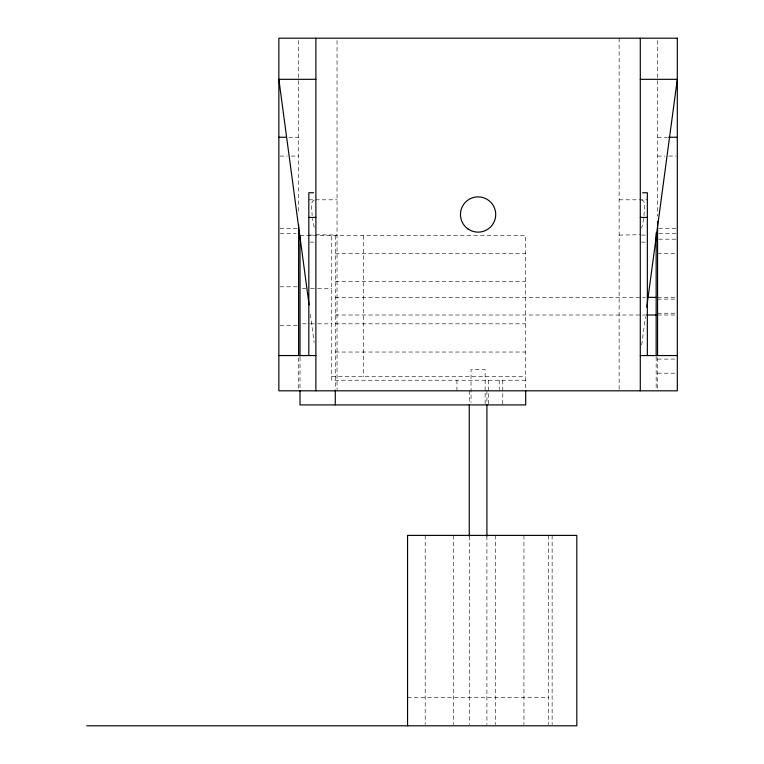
<?xml version="1.0" encoding="UTF-8"?>
<svg xmlns="http://www.w3.org/2000/svg" width="764" height="764" viewBox="0 0 764 764"><rect width="100%" height="100%" fill="white"/><g stroke="black" fill="none" stroke-linecap="round" stroke-linejoin="round"><path stroke-width="0.57" stroke-dasharray="3.82 2.86" d="M644.062 215.706C643.651 212.134 646.936 200.158 641.741 200.311M641.712 344.927L645.513 316.602M643.699 218.542L641.703 228.092M619.136 235.073L640.289 234.72M288.735 137.253L298.609 137.253M657.565 137.253L667.44 137.253M280.092 156.076L287.503 156.076M291.199 156.076L298.609 156.076M657.565 156.076L664.976 156.076M668.672 156.076L676.083 156.076M308.828 199.805L337.039 199.805M619.136 199.805L647.347 199.805M279.958 228.484L297.511 228.484M658.663 228.484L676.216 228.484M280.092 233.622L296.136 233.622M658.807 233.622L676.083 233.622M308.828 235.073L314.711 235.073M641.464 235.073L647.347 235.073M300.013 235.665L525.689 235.665L525.689 389.42M658.73 239.189L676.15 239.189M310.012 242.121L314.711 242.121M641.464 242.121L647.347 242.121M335.281 253.295L525.689 253.295M657.565 253.295L676.15 253.295M335.281 281.505L525.689 281.505M280.025 286.796L298.609 286.796M302.372 288.553L305.896 288.553M310.595 288.553L316.468 288.553M317.652 288.553L331.748 288.553M335.281 297.368L645.427 297.368M657.565 297.368L676.15 297.368M657.565 299.135L676.15 299.135M657.565 313.24L676.15 313.24M335.281 315.007L645.427 315.007M657.565 315.007L676.15 315.007M302.372 323.821L309.42 323.821M310.595 323.821L316.468 323.821M317.652 323.821L331.748 323.821M335.281 323.821L525.689 323.821M280.025 325.579L297.444 325.579M335.281 352.032L525.689 352.032M657.565 359.08L676.15 359.08M657.565 373.185L676.15 373.185M331.748 376.709L525.689 376.709M525.689 380.233L331.748 380.233L331.748 235.665M407.565 697.589L548.609 697.589M315.885 234.72L337.039 235.073M314.214 200.101C309.42 201.667 312.39 211.37 312.113 215.706M314.233 227.214L312.476 218.542M310.346 314.233L314.147 342.568M657.565 40.425L657.565 216.145M657.565 357.762L657.565 389.802M656.161 356.903L656.161 389.955M619.136 38.2L619.136 389.621M552.133 535.392L552.133 724.606M548.609 535.392L548.609 724.625M523.932 535.392L523.932 724.606M502.769 380.233L502.769 404.92M499.245 380.233L499.245 389.64M495.721 535.392L495.721 724.606M488.664 380.233L488.664 404.92M486.907 390.815L486.907 403.745M486.907 536.137L486.907 724.606M485.14 403.745L485.14 369.661L471.035 369.661L471.035 402.571M469.268 390.815L469.268 403.745M469.268 536.137L469.268 724.606M456.929 380.233L456.929 390.815M453.405 535.392L453.405 724.606M425.195 535.392L425.195 724.606M363.492 235.665L363.492 376.709M337.039 40.578L337.039 389.621M335.281 235.665L335.281 389.64M300.013 357.246L300.013 389.42M298.609 40.425L298.609 213.882M298.609 357.762L298.609 389.802"/><path stroke-width="1.15" d="M646.774 307.157L677.315 79.322L640.289 79.322M315.885 79.322L278.86 79.322L309.076 304.798M278.86 137.253L286.261 137.253M668.672 137.253L677.315 137.253M313.536 192.757L308.828 192.757L308.828 355.556M642.639 192.757L647.347 192.757L647.347 355.556M308.828 217.434L315.885 217.434M640.289 217.434L647.347 217.434M647.805 297.368L656.161 297.368M646.611 315.007L656.161 315.007M278.86 355.556L315.885 355.556M640.289 355.556L677.315 355.556M86.685 725.8L576.82 725.8L576.82 535.392L407.565 535.392L407.565 725.8M657.565 221.388L657.565 355.556M656.161 232.944L656.161 355.909M640.289 38.2L640.289 390.815M525.689 390.614L525.689 404.92L300.013 404.92L300.013 390.614M486.907 404.92L486.907 536.137M469.268 404.92L469.268 536.137M335.281 390.614L335.281 404.92M315.885 38.2L315.885 390.815M300.013 235.665L300.013 356.053M298.609 224.797L298.609 355.556M677.315 38.2L278.86 38.2L278.86 390.815L677.315 390.815L677.315 38.2M467.94 228.923A17.629 17.629 0 0 0 495.645 216.088A17.629 17.629 0 0 0 470.681 198.506A17.629 17.629 0 0 0 467.94 228.923"/></g></svg>
